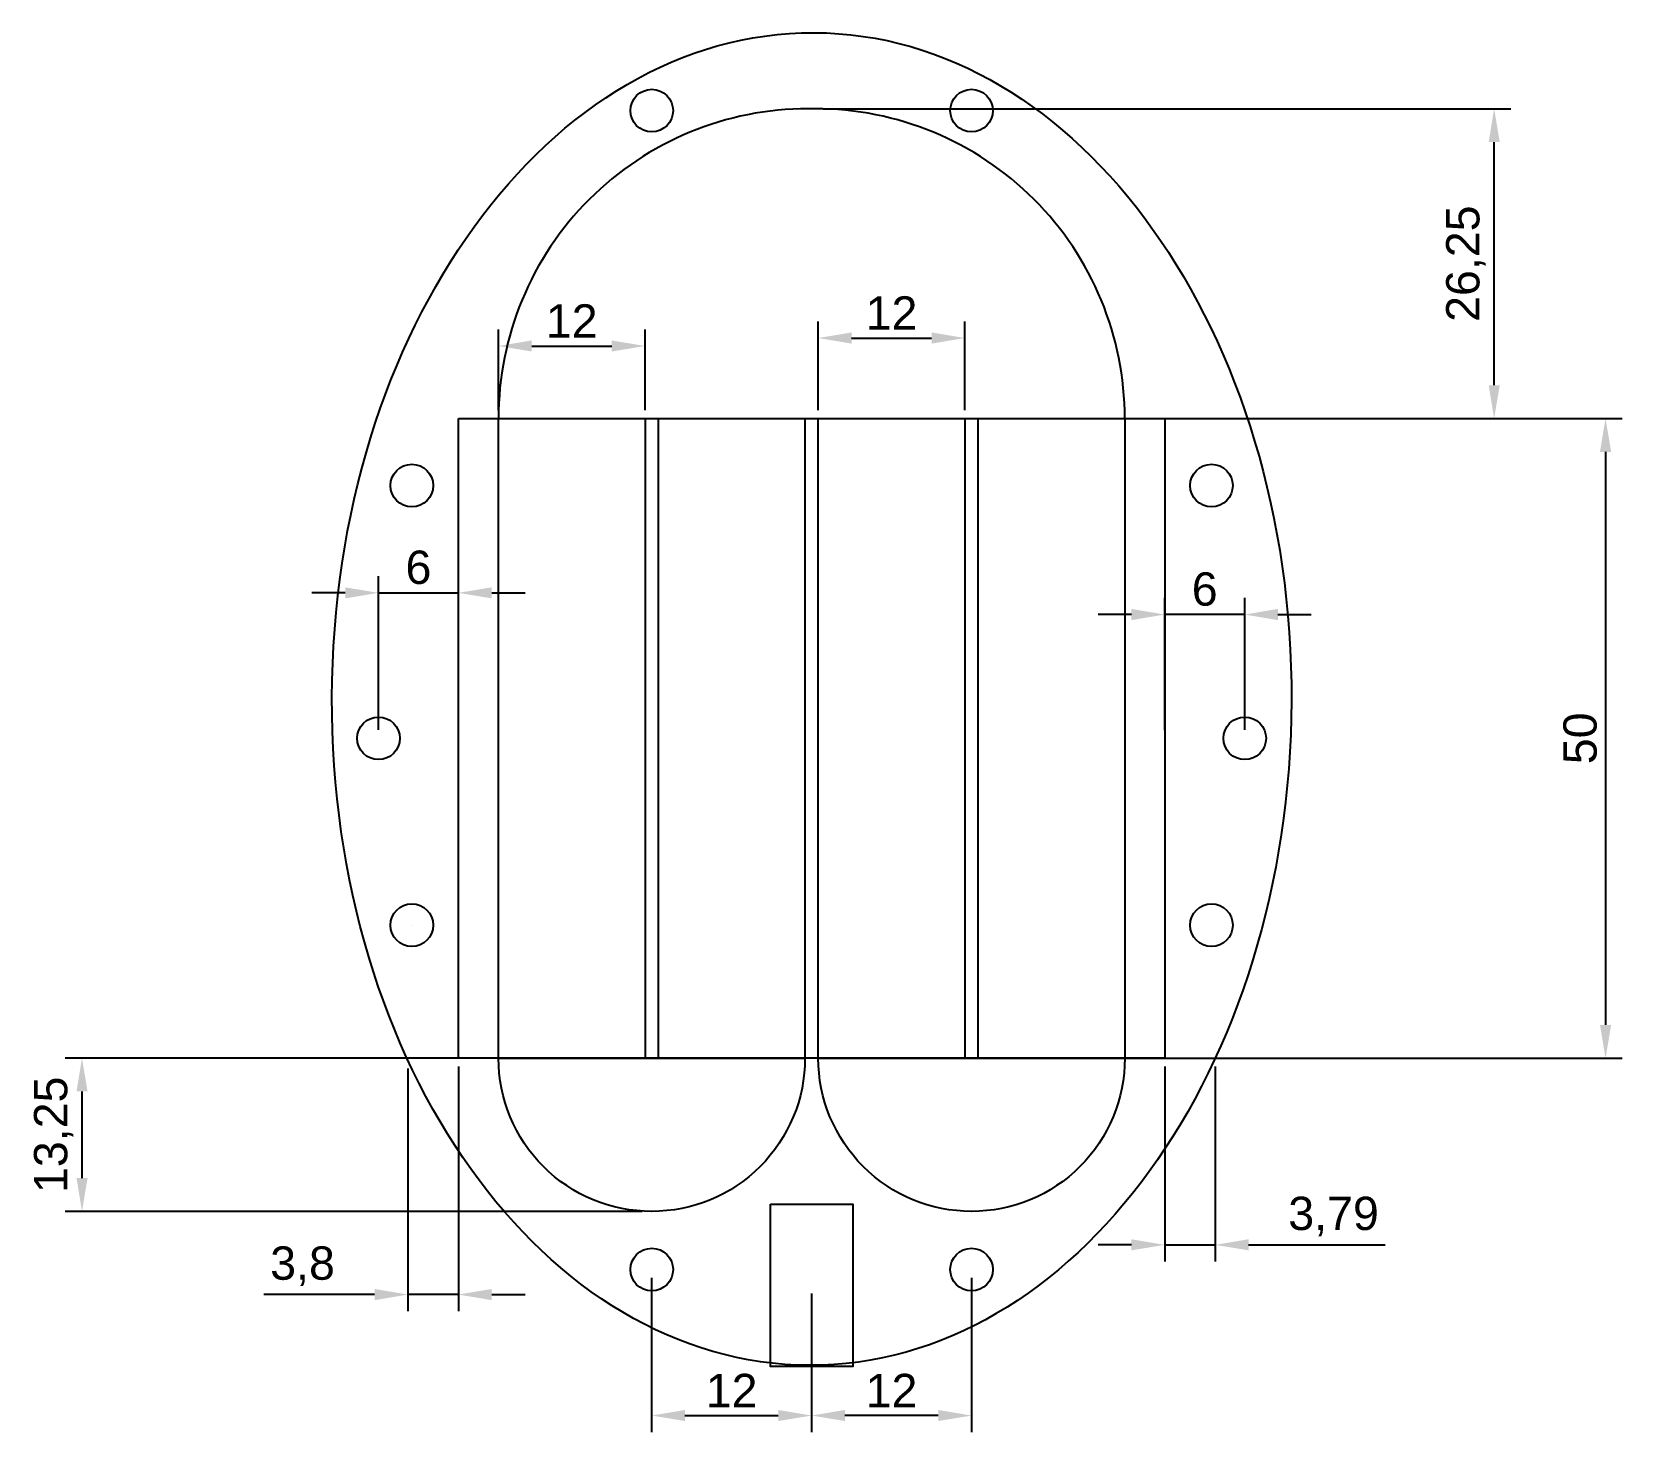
# Model space of a CAD drawing. Header units: millimetres. Extents: x 11 to 130, y 18 to 123.
import ezdxf

# ---------------------------------------------------------------- set-up
doc = ezdxf.new("R2010")
doc.units = ezdxf.units.MM
doc.styles.get("Standard").update_dxf_attribs({"font": 'arial.ttf'})
doc.dimstyles.new('ISO-25', dxfattribs={"dimtxt": 2.5, "dimasz": 2.5, "dimexe": 1.25, "dimexo": 0.625, "dimtad": 1, "dimtxsty": 'Standard', "dimcen": 2.5, "dimadec": 0, "dimazin": 0, "dimtfac": 1, "dimtmove": 0, "dimatfit": 3, "dimfxl": 1, "dimarcsym": 0})

# ---------------------------------------------------------------- blocks, each defined once
blk = doc.blocks.new('*D2')
at = {"color": 0, "lineweight": -2, "transparency": 16777216}
for p, q in [((42.99, 45.38), (42.99, 27.02)), ((39.2, 45.24), (39.2, 27.02)), ((36.7, 28.27), (28.39, 28.27)), ((42.99, 28.27), (39.2, 28.27)), ((45.49, 28.27), (47.99, 28.27))]:
    blk.add_line(p, q, dxfattribs=at)
at = {"color": 0, "transparency": 16777216}
for points in [[(36.7, 28.69), (36.7, 27.85), (39.2, 28.27)], [(45.49, 28.69), (45.49, 27.85), (42.99, 28.27)]]:
    blk.add_solid(points, dxfattribs=at)
at = {"layer": 'Defpoints', "color": 0, "transparency": 16777216}
for p in [(39.2, 45.87), (42.99, 46.01), (39.2, 28.27)]:
    blk.add_point(p, dxfattribs=at)
at = {"color": 0, "transparency": 16777216, "insert": (31.29, 30.4), "char_height": 2.5, "attachment_point": 5}
blk.add_mtext('3,8', dxfattribs=at)
blk = doc.blocks.new('*D3')
at = {"color": 0, "lineweight": -2, "transparency": 16777216}
for p, q in [((95.99, 45.38), (95.99, 30.75)), ((99.78, 45.39), (99.78, 30.75)), ((93.49, 32), (90.99, 32)), ((95.99, 32), (99.78, 32)), ((102.28, 32), (112.53, 32))]:
    blk.add_line(p, q, dxfattribs=at)
at = {"color": 0, "transparency": 16777216}
for points in [[(93.49, 32.42), (93.49, 31.59), (95.99, 32)], [(102.28, 32.42), (102.28, 31.59), (99.78, 32)]]:
    blk.add_solid(points, dxfattribs=at)
at = {"layer": 'Defpoints', "color": 0, "transparency": 16777216}
for p in [(95.99, 46.01), (99.78, 46.02), (99.78, 32)]:
    blk.add_point(p, dxfattribs=at)
at = {"color": 0, "transparency": 16777216, "insert": (108.66, 34.13), "char_height": 2.5, "attachment_point": 5}
blk.add_mtext('3,79', dxfattribs=at)
blk = doc.blocks.new('*D4')
at = {"color": 0, "lineweight": -2, "transparency": 16777216}
for p, q in [((95.99, 70.63), (95.99, 80.55)), ((101.99, 70.64), (101.99, 80.55)), ((93.49, 79.3), (90.99, 79.3)), ((101.99, 79.3), (95.99, 79.3)), ((104.49, 79.3), (106.99, 79.3))]:
    blk.add_line(p, q, dxfattribs=at)
at = {"color": 0, "transparency": 16777216}
for points in [[(93.49, 79.72), (93.49, 78.88), (95.99, 79.3)], [(104.49, 79.72), (104.49, 78.88), (101.99, 79.3)]]:
    blk.add_solid(points, dxfattribs=at)
at = {"layer": 'Defpoints', "color": 0, "transparency": 16777216}
for p in [(95.99, 79.3), (95.99, 70.01), (101.99, 70.01)]:
    blk.add_point(p, dxfattribs=at)
at = {"color": 0, "transparency": 16777216, "insert": (98.99, 81.2), "char_height": 2.5, "attachment_point": 5}
blk.add_mtext('6', dxfattribs=at)
blk = doc.blocks.new('*D5')
at = {"color": 0, "lineweight": -2, "transparency": 16777216}
for p, q in [((36.99, 70.64), (36.99, 82.18)), ((42.99, 70.64), (42.99, 82.18)), ((34.49, 80.93), (31.99, 80.93)), ((36.99, 80.93), (42.99, 80.93)), ((45.49, 80.93), (47.99, 80.93))]:
    blk.add_line(p, q, dxfattribs=at)
at = {"color": 0, "transparency": 16777216}
for points in [[(34.49, 81.34), (34.49, 80.51), (36.99, 80.93)], [(45.49, 81.34), (45.49, 80.51), (42.99, 80.93)]]:
    blk.add_solid(points, dxfattribs=at)
at = {"layer": 'Defpoints', "color": 0, "transparency": 16777216}
for p in [(42.99, 80.93), (36.99, 70.01), (42.99, 70.01)]:
    blk.add_point(p, dxfattribs=at)
at = {"color": 0, "transparency": 16777216, "insert": (39.99, 82.83), "char_height": 2.5, "attachment_point": 5}
blk.add_mtext('6', dxfattribs=at)
blk = doc.blocks.new('*D6')
at = {"color": 0, "lineweight": -2, "transparency": 16777216}
for p, q in [((81.49, 29.52), (81.49, 17.94)), ((69.49, 28.34), (69.49, 17.94)), ((78.99, 19.19), (71.99, 19.19))]:
    blk.add_line(p, q, dxfattribs=at)
at = {"color": 0, "transparency": 16777216}
for points in [[(71.99, 19.61), (71.99, 18.78), (69.49, 19.19)], [(78.99, 19.61), (78.99, 18.78), (81.49, 19.19)]]:
    blk.add_solid(points, dxfattribs=at)
at = {"layer": 'Defpoints', "color": 0, "transparency": 16777216}
for p in [(81.49, 30.14), (69.49, 28.96), (69.49, 19.19)]:
    blk.add_point(p, dxfattribs=at)
at = {"color": 0, "transparency": 16777216, "insert": (75.49, 21.07), "char_height": 2.5, "attachment_point": 5}
blk.add_mtext('12', dxfattribs=at)
blk = doc.blocks.new('*D7')
at = {"color": 0, "lineweight": -2, "transparency": 16777216}
for p, q in [((57.49, 29.52), (57.49, 17.94)), ((69.49, 28.34), (69.49, 17.94)), ((59.99, 19.19), (66.99, 19.19))]:
    blk.add_line(p, q, dxfattribs=at)
at = {"color": 0, "transparency": 16777216}
for points in [[(59.99, 19.61), (59.99, 18.78), (57.49, 19.19)], [(66.99, 19.61), (66.99, 18.78), (69.49, 19.19)]]:
    blk.add_solid(points, dxfattribs=at)
at = {"layer": 'Defpoints', "color": 0, "transparency": 16777216}
for p in [(57.49, 30.14), (69.49, 28.96), (69.49, 19.19)]:
    blk.add_point(p, dxfattribs=at)
at = {"color": 0, "transparency": 16777216, "insert": (63.49, 21.07), "char_height": 2.5, "attachment_point": 5}
blk.add_mtext('12', dxfattribs=at)
blk = doc.blocks.new('*D8')
at = {"color": 0, "lineweight": -2, "transparency": 16777216}
for p, q in [((88.12, 94.01), (130.32, 94.01)), ((129.07, 91.51), (129.07, 48.51)), ((88.12, 46.01), (130.32, 46.01))]:
    blk.add_line(p, q, dxfattribs=at)
at = {"color": 0, "transparency": 16777216}
for points in [[(128.65, 91.51), (129.49, 91.51), (129.07, 94.01)], [(128.65, 48.51), (129.49, 48.51), (129.07, 46.01)]]:
    blk.add_solid(points, dxfattribs=at)
at = {"layer": 'Defpoints', "color": 0, "transparency": 16777216}
for p in [(87.49, 94.01), (87.49, 46.01), (129.07, 46.01)]:
    blk.add_point(p, dxfattribs=at)
at = {"color": 0, "transparency": 16777216, "insert": (127.17, 70.01), "char_height": 2.5, "attachment_point": 5, "rotation": 90}
blk.add_mtext('50', dxfattribs=at)
blk = doc.blocks.new('*D9')
at = {"color": 0, "lineweight": -2, "transparency": 16777216}
for p, q in [((70.37, 117.26), (121.96, 117.26)), ((120.71, 96.51), (120.71, 114.76)), ((70.12, 94.01), (121.96, 94.01))]:
    blk.add_line(p, q, dxfattribs=at)
at = {"color": 0, "transparency": 16777216}
for points in [[(120.3, 114.76), (121.13, 114.76), (120.71, 117.26)], [(120.3, 96.51), (121.13, 96.51), (120.71, 94.01)]]:
    blk.add_solid(points, dxfattribs=at)
at = {"layer": 'Defpoints', "color": 0, "transparency": 16777216}
for p in [(69.74, 117.26), (120.71, 117.26), (69.49, 94.01)]:
    blk.add_point(p, dxfattribs=at)
at = {"color": 0, "transparency": 16777216, "insert": (118.59, 105.63), "char_height": 2.5, "attachment_point": 5, "rotation": 90}
blk.add_mtext('26,25', dxfattribs=at)
blk = doc.blocks.new('*D10')
at = {"color": 0, "lineweight": -2, "transparency": 16777216}
for p, q in [((45.99, 94.63), (45.99, 100.7)), ((56.99, 94.63), (56.99, 100.7)), ((48.49, 99.45), (54.49, 99.45))]:
    blk.add_line(p, q, dxfattribs=at)
at = {"color": 0, "transparency": 16777216}
for points in [[(48.49, 99.87), (48.49, 99.04), (45.99, 99.45)], [(54.49, 99.87), (54.49, 99.04), (56.99, 99.45)]]:
    blk.add_solid(points, dxfattribs=at)
at = {"layer": 'Defpoints', "color": 0, "transparency": 16777216}
for p in [(56.99, 99.45), (45.99, 94.01), (56.99, 94.01)]:
    blk.add_point(p, dxfattribs=at)
at = {"color": 0, "transparency": 16777216, "insert": (51.49, 101.33), "char_height": 2.5, "attachment_point": 5}
blk.add_mtext('12', dxfattribs=at)
blk = doc.blocks.new('*D11')
at = {"color": 0, "lineweight": -2, "transparency": 16777216}
for p, q in [((69.99, 94.63), (69.99, 101.3)), ((80.99, 94.63), (80.99, 101.3)), ((72.49, 100.05), (78.49, 100.05))]:
    blk.add_line(p, q, dxfattribs=at)
at = {"color": 0, "transparency": 16777216}
for points in [[(72.49, 100.47), (72.49, 99.63), (69.99, 100.05)], [(78.49, 100.47), (78.49, 99.63), (80.99, 100.05)]]:
    blk.add_solid(points, dxfattribs=at)
at = {"layer": 'Defpoints', "color": 0, "transparency": 16777216}
for p in [(80.99, 100.05), (69.99, 94.01), (80.99, 94.01)]:
    blk.add_point(p, dxfattribs=at)
at = {"color": 0, "transparency": 16777216, "insert": (75.49, 101.93), "char_height": 2.5, "attachment_point": 5}
blk.add_mtext('12', dxfattribs=at)
blk = doc.blocks.new('*D12')
at = {"color": 0, "lineweight": -2, "transparency": 16777216}
for p, q in [((56.87, 46.01), (13.49, 46.01)), ((14.74, 43.51), (14.74, 37.01)), ((56.78, 34.51), (13.49, 34.51))]:
    blk.add_line(p, q, dxfattribs=at)
at = {"color": 0, "transparency": 16777216}
for points in [[(14.33, 43.51), (15.16, 43.51), (14.74, 46.01)], [(14.33, 37.01), (15.16, 37.01), (14.74, 34.51)]]:
    blk.add_solid(points, dxfattribs=at)
at = {"layer": 'Defpoints', "color": 0, "transparency": 16777216}
for p in [(57.49, 46.01), (14.74, 34.51), (57.41, 34.51)]:
    blk.add_point(p, dxfattribs=at)
at = {"color": 0, "transparency": 16777216, "insert": (12.62, 40.26), "char_height": 2.5, "attachment_point": 5, "rotation": 90}
blk.add_mtext('13,25', dxfattribs=at)

msp = doc.modelspace()

# ---------------------------------------------------------------- linework, layer by layer
for p, q in [((81.495, 94.01), (81.495, 94.01)), ((82, 46), (82, 94)), ((39.495, 55.991), (39.495, 55.991))]:
    msp.add_line(p, q)
for points in [[(45.995, 94.01), (92.995, 94.01), (92.995, 94.01, 0.4142136), (69.745, 117.26), (69.245, 117.26, 0.4142136), (45.995, 94.01)], [(45.995, 46.01), (68.995, 46.01), (68.995, 46.01, -0.4142136), (57.495, 34.51), (57.495, 34.51, -0.4142136), (45.995, 46.01)], [(69.995, 46.01), (92.995, 46.01), (92.995, 46.01, -0.4142136), (81.495, 34.51), (81.495, 34.51, -0.4142136), (69.995, 46.01)]]:
    msp.add_lwpolyline(points, format="xyb", close=True)
for points in [[(42.995, 94.01), (95.995, 94.01), (95.995, 46.01), (42.995, 46.01)], [(45.995, 94.01), (56.995, 94.01), (56.995, 46.01), (45.995, 46.01)], [(57.995, 94.01), (68.995, 94.01), (68.995, 46.01), (57.995, 46.01)], [(69.995, 94.01), (80.995, 94.01), (80.995, 46.01), (69.995, 46.01)], [(81.995, 94.01), (92.995, 94.01), (92.995, 46.01), (81.995, 46.01)], [(66.395, 35.063), (72.595, 35.063), (72.595, 22.863), (66.395, 22.863)]]:
    msp.add_lwpolyline(points, close=True)
for centre in [(57.494, 117.113), (81.495, 117.113), (39.495, 88.976), (99.495, 88.976), (36.995, 70.011), (101.995, 70.011), (39.495, 55.991), (99.495, 55.991), (57.495, 30.143), (81.495, 30.143)]:
    msp.add_circle(centre, 1.6)
msp.add_ellipse((69.5, 72.96), major_axis=(-0.175, -50), ratio=0.72)

# ---------------------------------------------------------------- dimensions: what is measured, and where the dimension line sits
for base, p1, p2, text, picture, middle in [((120.712, 117.26), (69.495, 94.01), (69.745, 117.26), '26,25', '*D9', (118.585, 105.635)), ((129.069, 46.01), (87.495, 94.01), (87.495, 46.01), '50', '*D8', (127.168, 70.01)), ((14.743, 34.51), (57.495, 46.01), (57.405, 34.51), '13,25', '*D12', (12.616, 40.26))]:
    dim = msp.add_linear_dim(base=base, p1=p1, p2=p2, angle=90, text=text, dimstyle='ISO-25')
    dim.commit()
    dim.dimension.update_dxf_attribs({"geometry": picture, "text_midpoint": middle})
for base, p1, p2, picture, middle in [((56.995, 99.454), (45.995, 94.01), (56.995, 94.01), '*D10', (51.495, 101.334)), ((80.995, 100.049), (69.995, 94.01), (80.995, 94.01), '*D11', (75.495, 101.929))]:
    dim = msp.add_linear_dim(base=base, p1=p1, p2=p2, text='12', dimstyle='ISO-25')
    dim.commit()
    dim.dimension.update_dxf_attribs({"geometry": picture, "text_midpoint": middle})
for base, p1, p2, picture, middle in [((42.995, 80.925), (36.995, 70.011), (42.995, 70.011), '*D5', (39.995, 82.826)), ((95.995, 79.3), (101.995, 70.011), (95.995, 70.01), '*D4', (98.995, 81.201)), ((39.197, 28.27), (42.995, 46.01), (39.197, 45.867), '*D2', (31.295, 30.398)), ((99.782, 32.002), (95.995, 46.01), (99.782, 46.02), '*D3', (108.656, 34.13)), ((69.495, 19.192), (57.495, 30.143), (69.495, 28.963), '*D7', (63.495, 21.073)), ((69.495, 19.192), (81.495, 30.143), (69.495, 28.963), '*D6', (75.495, 21.073))]:
    dim = msp.add_linear_dim(base=base, p1=p1, p2=p2, dimstyle='ISO-25')
    dim.commit()
    dim.dimension.update_dxf_attribs({"geometry": picture, "text_midpoint": middle})

doc.saveas('drawing.dxf')
